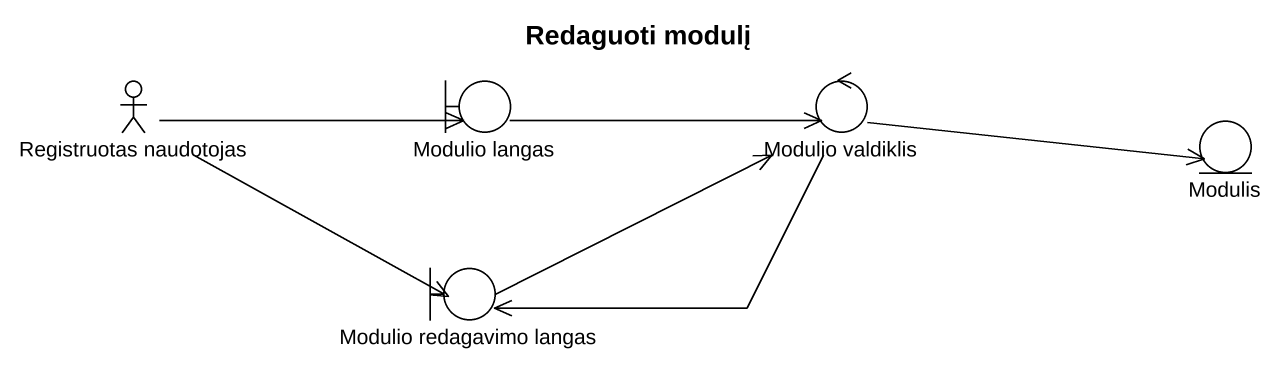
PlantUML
@startuml
title Redaguoti modulį
actor "Registruotas naudotojas" as Registruotas_naudotojas
boundary "Modulio langas" as Modulio_langas
control "Modulio valdiklis" as Modulio_valdiklis
entity Modulis
boundary "Modulio redagavimo langas" as Modulio_redagavimo_langas
Registruotas_naudotojas -right-> Modulio_langas
Registruotas_naudotojas -right-> Modulio_redagavimo_langas
Modulio_langas -right-> Modulio_valdiklis
Modulio_valdiklis -right-> Modulis
Modulio_valdiklis -left-> Modulio_redagavimo_langas
Modulio_redagavimo_langas -right-> Modulio_valdiklis
@enduml
